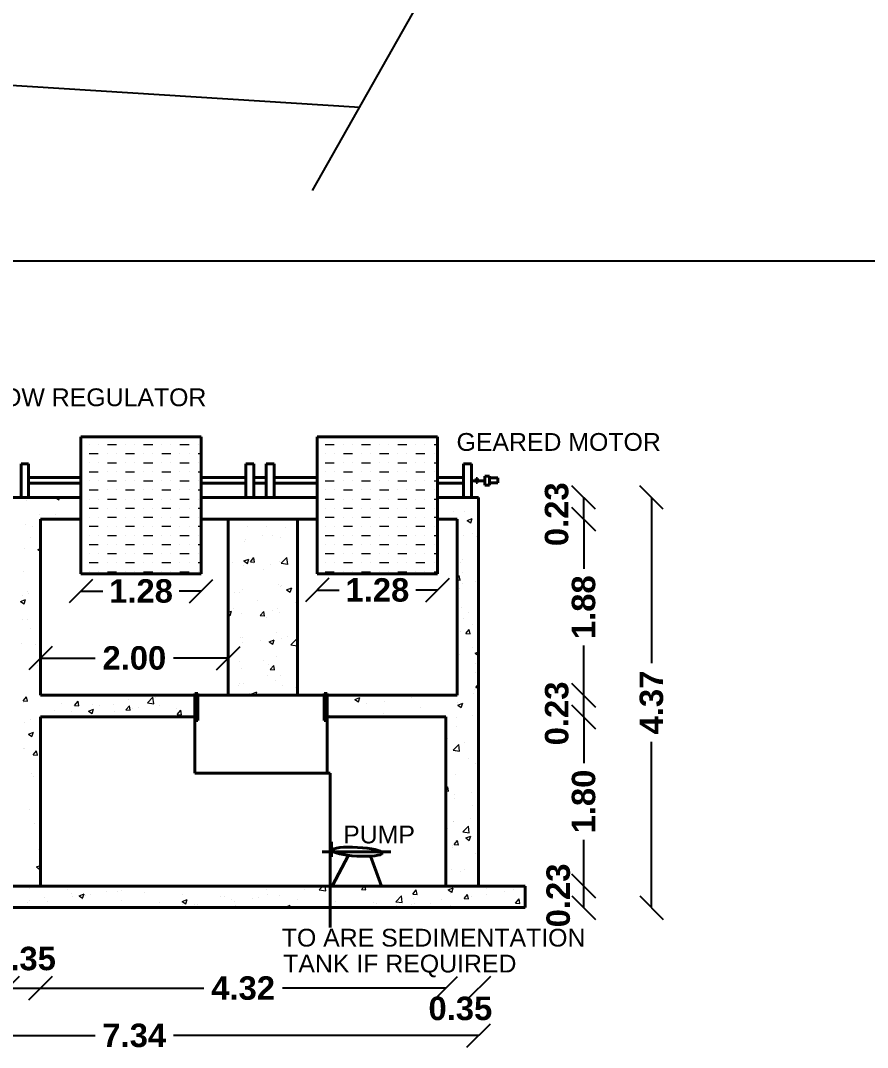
# Model space of a CAD drawing. Header units: metres. Extents: x -7227 to 737, y -45 to 4679.
# Drawn here: x 364.26 to 394.34, y 20.01 to 56.49 of the extents above; entities that cross this region are included whole.
import ezdxf

# ---------------------------------------------------------------- set-up
doc = ezdxf.new("R2010")
doc.units = ezdxf.units.M
doc.header["$LTSCALE"] = 0.2
doc.header["$MEASUREMENT"] = 0
for name, color, linetype, lineweight in [('dim', 253, 'Continuous', 25), ('HAT', 252, 'Continuous', 15), ('line', 7, 'Continuous', 25), ('TEXTT', 211, 'Continuous', 9), ('wall', 2, 'Continuous', 40)]:
    doc.layers.add(name, color=color, linetype=linetype, lineweight=lineweight)
doc.styles.add('ld', font='arial.ttf', dxfattribs={"height": 0.3})
doc.styles.add('style 1', font='arialbd.ttf', dxfattribs={"height": 0.25})
doc.dimstyles.new('11', dxfattribs={"dimtxt": 0.25, "dimasz": 0.25, "dimexe": 0.18, "dimexo": 0.0625, "dimgap": 0.09, "dimtad": 0, "dimzin": 0, "dimdsep": 46, "dimtxsty": 'style 1', "dimblk": 'OBLIQUE', "dimcen": 0, "dimse1": 1, "dimse2": 1, "dimadec": 0, "dimazin": 0, "dimtfac": 1, "dimtdec": 4, "dimtofl": 0, "dimtmove": 0, "dimatfit": 3, "dimfxl": 0, "dimtolj": 1, "dimtzin": 0, "dimarcsym": 0})

# ---------------------------------------------------------------- blocks, each defined once
blk = doc.blocks.new('_OBLIQUE')
at = {"layer": 'line', "color": 0, "linetype": 'ByBlock', "lineweight": -2}
blk.add_line((-0.5, -0.5), (0.5, 0.5), dxfattribs=at)
blk = doc.blocks.new('*D43')
at = {"layer": 'Defpoints', "color": 0}
for p in [(2.879, 8.248), (7.199, 8.248), (7.199, 6.939)]:
    blk.add_point(p, dxfattribs=at)
at = {"layer": 'dim', "color": 0, "lineweight": -2}
for p, q in [((2.879, 6.939), (4.621, 6.939)), ((7.199, 6.939), (5.457, 6.939))]:
    blk.add_line(p, q, dxfattribs=at)
at = {"layer": 'dim', "color": 0, "linetype": 'ByBlock', "lineweight": -2, "xscale": 0.25, "yscale": 0.25, "zscale": 0.25, "rotation": 180}
blk.add_blockref('_OBLIQUE', (2.879, 6.939), dxfattribs=at)
at = {"layer": 'dim', "color": 0, "linetype": 'ByBlock', "lineweight": -2, "xscale": 0.25, "yscale": 0.25, "zscale": 0.25}
blk.add_blockref('_OBLIQUE', (7.199, 6.939), dxfattribs=at)
at = {"layer": 'dim', "color": 0, "insert": (5.039, 6.939), "char_height": 0.25, "attachment_point": 5, "style": 'style 1'}
blk.add_mtext('\\A1;4.32', dxfattribs=at)
blk = doc.blocks.new('*D44')
at = {"layer": 'Defpoints', "color": 0}
for p in [(7.199, 8.681), (7.549, 8.681), (7.549, 6.939)]:
    blk.add_point(p, dxfattribs=at)
at = {"layer": 'dim', "color": 0, "linetype": 'ByBlock', "lineweight": -2, "xscale": 0.25, "yscale": 0.25, "zscale": 0.25}
blk.add_blockref('_OBLIQUE', (7.199, 6.939), dxfattribs=at)
at = {"layer": 'dim', "color": 0, "linetype": 'ByBlock', "lineweight": -2, "xscale": 0.25, "yscale": 0.25, "zscale": 0.25, "rotation": 180}
blk.add_blockref('_OBLIQUE', (7.549, 6.939), dxfattribs=at)
at = {"layer": 'dim', "color": 0, "insert": (7.354, 6.722), "char_height": 0.25, "attachment_point": 5, "style": 'style 1'}
blk.add_mtext('\\A1;0.35', dxfattribs=at)
blk = doc.blocks.new('*D45')
at = {"layer": 'Defpoints', "color": 0}
for p in [(0.209, 8.317), (7.549, 8.317), (0.209, 6.435)]:
    blk.add_point(p, dxfattribs=at)
at = {"layer": 'dim', "color": 0, "lineweight": -2}
for p, q in [((0.209, 6.435), (3.461, 6.435)), ((7.549, 6.435), (4.298, 6.435))]:
    blk.add_line(p, q, dxfattribs=at)
at = {"layer": 'dim', "color": 0, "linetype": 'ByBlock', "lineweight": -2, "xscale": 0.25, "yscale": 0.25, "zscale": 0.25, "rotation": 180}
blk.add_blockref('_OBLIQUE', (0.209, 6.435), dxfattribs=at)
at = {"layer": 'dim', "color": 0, "linetype": 'ByBlock', "lineweight": -2, "xscale": 0.25, "yscale": 0.25, "zscale": 0.25}
blk.add_blockref('_OBLIQUE', (7.549, 6.435), dxfattribs=at)
at = {"layer": 'dim', "color": 0, "insert": (3.879, 6.435), "char_height": 0.25, "attachment_point": 5, "style": 'style 1'}
blk.add_mtext('\\A1;7.34', dxfattribs=at)
blk = doc.blocks.new('*D46')
at = {"layer": 'Defpoints', "color": 0}
for p in [(8.044, 8.028), (8.668, 8.028), (8.044, 7.798)]:
    blk.add_point(p, dxfattribs=at)
at = {"layer": 'dim', "color": 0, "lineweight": -2}
blk.add_line((8.668, 7.798), (8.668, 8.028), dxfattribs=at)
at = {"layer": 'dim', "color": 0, "linetype": 'ByBlock', "lineweight": -2, "xscale": 0.25, "yscale": 0.25, "zscale": 0.25}
for p, rotation in [((8.668, 8.028), 90), ((8.668, 7.798), 270)]:
    blk.add_blockref('_OBLIQUE', p, dxfattribs=dict(at, rotation=rotation))
at = {"layer": 'dim', "color": 0, "insert": (8.398, 7.928), "char_height": 0.25, "attachment_point": 5, "rotation": 90, "style": 'style 1'}
blk.add_mtext('\\A1;0.23', dxfattribs=at)
blk = doc.blocks.new('*D47')
at = {"layer": 'Defpoints', "color": 0}
for p in [(7.199, 9.83), (8.668, 9.83), (7.199, 8.028)]:
    blk.add_point(p, dxfattribs=at)
at = {"layer": 'dim', "color": 0, "lineweight": -2}
for p, q in [((8.668, 9.83), (8.668, 9.337)), ((8.668, 8.028), (8.668, 8.522))]:
    blk.add_line(p, q, dxfattribs=at)
at = {"layer": 'dim', "color": 0, "linetype": 'ByBlock', "lineweight": -2, "xscale": 0.25, "yscale": 0.25, "zscale": 0.25}
for p, rotation in [((8.668, 9.83), 90), ((8.668, 8.028), 270)]:
    blk.add_blockref('_OBLIQUE', p, dxfattribs=dict(at, rotation=rotation))
at = {"layer": 'dim', "color": 0, "insert": (8.668, 8.929), "char_height": 0.25, "attachment_point": 5, "rotation": 90, "style": 'style 1'}
blk.add_mtext('\\A1;1.80', dxfattribs=at)
blk = doc.blocks.new('*D48')
at = {"layer": 'Defpoints', "color": 0}
for p in [(7.215, 12.169), (8.668, 12.169), (7.215, 11.939)]:
    blk.add_point(p, dxfattribs=at)
at = {"layer": 'dim', "color": 0, "lineweight": -2}
blk.add_line((8.668, 11.939), (8.668, 12.169), dxfattribs=at)
at = {"layer": 'dim', "color": 0, "linetype": 'ByBlock', "lineweight": -2, "xscale": 0.25, "yscale": 0.25, "zscale": 0.25}
for p, rotation in [((8.668, 12.169), 90), ((8.668, 11.939), 270)]:
    blk.add_blockref('_OBLIQUE', p, dxfattribs=dict(at, rotation=rotation))
at = {"layer": 'dim', "color": 0, "insert": (8.381, 11.991), "char_height": 0.25, "attachment_point": 5, "rotation": 90, "style": 'style 1'}
blk.add_mtext('\\A1;0.23', dxfattribs=at)
blk = doc.blocks.new('*D49')
at = {"layer": 'Defpoints', "color": 0}
for p in [(1.925, 12.169), (9.391, 12.169), (1.925, 7.798)]:
    blk.add_point(p, dxfattribs=at)
at = {"layer": 'dim', "color": 0, "lineweight": -2}
for p, q in [((9.391, 12.169), (9.391, 10.402)), ((9.391, 7.798), (9.391, 9.565))]:
    blk.add_line(p, q, dxfattribs=at)
at = {"layer": 'dim', "color": 0, "linetype": 'ByBlock', "lineweight": -2, "xscale": 0.25, "yscale": 0.25, "zscale": 0.25}
for p, rotation in [((9.391, 12.169), 90), ((9.391, 7.798), 270)]:
    blk.add_blockref('_OBLIQUE', p, dxfattribs=dict(at, rotation=rotation))
at = {"layer": 'dim', "color": 0, "insert": (9.391, 9.984), "char_height": 0.25, "attachment_point": 5, "rotation": 90, "style": 'style 1'}
blk.add_mtext('\\A1;4.37', dxfattribs=at)
blk = doc.blocks.new('*D51')
at = {"layer": 'Defpoints', "color": 0}
for p in [(2.879, 10.679), (4.881, 10.679), (4.881, 10.458)]:
    blk.add_point(p, dxfattribs=at)
at = {"layer": 'dim', "color": 0, "lineweight": -2}
for p, q in [((2.879, 10.458), (3.463, 10.458)), ((4.881, 10.458), (4.297, 10.458))]:
    blk.add_line(p, q, dxfattribs=at)
at = {"layer": 'dim', "color": 0, "linetype": 'ByBlock', "lineweight": -2, "xscale": 0.25, "yscale": 0.25, "zscale": 0.25, "rotation": 180}
blk.add_blockref('_OBLIQUE', (2.879, 10.458), dxfattribs=at)
at = {"layer": 'dim', "color": 0, "linetype": 'ByBlock', "lineweight": -2, "xscale": 0.25, "yscale": 0.25, "zscale": 0.25}
blk.add_blockref('_OBLIQUE', (4.881, 10.458), dxfattribs=at)
at = {"layer": 'dim', "color": 0, "insert": (3.88, 10.458), "char_height": 0.25, "attachment_point": 5, "style": 'style 1'}
blk.add_mtext('\\A1;2.00', dxfattribs=at)
blk = doc.blocks.new('*D52')
at = {"layer": 'Defpoints', "color": 0}
for p in [(3.309, 11.356), (4.592, 11.356), (4.592, 11.172)]:
    blk.add_point(p, dxfattribs=at)
at = {"layer": 'dim', "color": 0, "lineweight": -2}
for p, q in [((3.309, 11.172), (3.543, 11.172)), ((4.592, 11.172), (4.359, 11.172))]:
    blk.add_line(p, q, dxfattribs=at)
at = {"layer": 'dim', "color": 0, "linetype": 'ByBlock', "lineweight": -2, "xscale": 0.25, "yscale": 0.25, "zscale": 0.25, "rotation": 180}
blk.add_blockref('_OBLIQUE', (3.309, 11.172), dxfattribs=at)
at = {"layer": 'dim', "color": 0, "linetype": 'ByBlock', "lineweight": -2, "xscale": 0.25, "yscale": 0.25, "zscale": 0.25}
blk.add_blockref('_OBLIQUE', (4.592, 11.172), dxfattribs=at)
at = {"layer": 'dim', "color": 0, "insert": (3.951, 11.172), "char_height": 0.25, "attachment_point": 5, "style": 'style 1'}
blk.add_mtext('\\A1;1.28', dxfattribs=at)
blk = doc.blocks.new('*D53')
at = {"layer": 'Defpoints', "color": 0}
for p in [(5.829, 11.356), (7.112, 11.356), (5.829, 11.183)]:
    blk.add_point(p, dxfattribs=at)
at = {"layer": 'dim', "color": 0, "lineweight": -2}
for p, q in [((5.829, 11.183), (6.062, 11.183)), ((7.112, 11.183), (6.879, 11.183))]:
    blk.add_line(p, q, dxfattribs=at)
at = {"layer": 'dim', "color": 0, "linetype": 'ByBlock', "lineweight": -2, "xscale": 0.25, "yscale": 0.25, "zscale": 0.25, "rotation": 180}
blk.add_blockref('_OBLIQUE', (5.829, 11.183), dxfattribs=at)
at = {"layer": 'dim', "color": 0, "linetype": 'ByBlock', "lineweight": -2, "xscale": 0.25, "yscale": 0.25, "zscale": 0.25}
blk.add_blockref('_OBLIQUE', (7.112, 11.183), dxfattribs=at)
at = {"layer": 'dim', "color": 0, "insert": (6.47, 11.183), "char_height": 0.25, "attachment_point": 5, "style": 'style 1'}
blk.add_mtext('\\A1;1.28', dxfattribs=at)
blk = doc.blocks.new('*D54')
at = {"layer": 'Defpoints', "color": 0}
for p in [(2.529, 8.028), (2.879, 8.028), (2.879, 6.939)]:
    blk.add_point(p, dxfattribs=at)
at = {"layer": 'dim', "color": 0, "lineweight": -2}
blk.add_line((2.529, 6.939), (2.879, 6.939), dxfattribs=at)
at = {"layer": 'dim', "color": 0, "linetype": 'ByBlock', "lineweight": -2, "xscale": 0.25, "yscale": 0.25, "zscale": 0.25, "rotation": 180}
blk.add_blockref('_OBLIQUE', (2.529, 6.939), dxfattribs=at)
at = {"layer": 'dim', "color": 0, "linetype": 'ByBlock', "lineweight": -2, "xscale": 0.25, "yscale": 0.25, "zscale": 0.25}
blk.add_blockref('_OBLIQUE', (2.879, 6.939), dxfattribs=at)
at = {"layer": 'dim', "color": 0, "insert": (2.704, 7.254), "char_height": 0.25, "attachment_point": 5, "style": 'style 1'}
blk.add_mtext('\\A1;0.35', dxfattribs=at)
blk = doc.blocks.new('*D55')
at = {"layer": 'Defpoints', "color": 0}
for p in [(7.319, 10.061), (8.668, 10.061), (7.199, 9.83)]:
    blk.add_point(p, dxfattribs=at)
at = {"layer": 'dim', "color": 0, "lineweight": -2}
blk.add_line((8.668, 9.83), (8.668, 10.061), dxfattribs=at)
at = {"layer": 'dim', "color": 0, "linetype": 'ByBlock', "lineweight": -2, "xscale": 0.25, "yscale": 0.25, "zscale": 0.25}
for p, rotation in [((8.668, 10.061), 90), ((8.668, 9.83), 270)]:
    blk.add_blockref('_OBLIQUE', p, dxfattribs=dict(at, rotation=rotation))
at = {"layer": 'dim', "color": 0, "insert": (8.382, 9.868), "char_height": 0.25, "attachment_point": 5, "rotation": 90, "style": 'style 1'}
blk.add_mtext('\\A1;0.23', dxfattribs=at)
blk = doc.blocks.new('*D56')
at = {"layer": 'Defpoints', "color": 0}
for p in [(7.319, 11.939), (8.668, 11.939), (7.319, 10.061)]:
    blk.add_point(p, dxfattribs=at)
at = {"layer": 'dim', "color": 0, "lineweight": -2}
for p, q in [((8.668, 11.939), (8.668, 11.408)), ((8.668, 10.061), (8.668, 10.592))]:
    blk.add_line(p, q, dxfattribs=at)
at = {"layer": 'dim', "color": 0, "linetype": 'ByBlock', "lineweight": -2, "xscale": 0.25, "yscale": 0.25, "zscale": 0.25}
for p, rotation in [((8.668, 11.939), 90), ((8.668, 10.061), 270)]:
    blk.add_blockref('_OBLIQUE', p, dxfattribs=dict(at, rotation=rotation))
at = {"layer": 'dim', "color": 0, "insert": (8.668, 11), "char_height": 0.25, "attachment_point": 5, "rotation": 90, "style": 'style 1'}
blk.add_mtext('\\A1;1.88', dxfattribs=at)
blk = doc.blocks.new('SE')
at = {"layer": 'HAT'}
for p, q in [((3.399, 12.733), (3.399, 12.733)), ((3.496, 12.733), (3.496, 12.733)), ((3.593, 12.733), (3.689, 12.733)), ((3.786, 12.733), (3.786, 12.733)), ((3.883, 12.733), (3.883, 12.733)), ((3.979, 12.733), (4.076, 12.733)), ((4.173, 12.733), (4.173, 12.733)), ((4.27, 12.733), (4.27, 12.733)), ((4.366, 12.733), (4.463, 12.733)), ((4.56, 12.733), (4.56, 12.733)), ((5.914, 12.733), (6.01, 12.733)), ((6.107, 12.733), (6.107, 12.733)), ((6.204, 12.733), (6.204, 12.733)), ((6.3, 12.733), (6.397, 12.733)), ((6.494, 12.733), (6.494, 12.733)), ((6.591, 12.733), (6.591, 12.733)), ((6.687, 12.733), (6.784, 12.733)), ((6.881, 12.733), (6.881, 12.733)), ((6.977, 12.733), (6.977, 12.733)), ((7.074, 12.733), (7.112, 12.733)), ((3.399, 12.637), (3.496, 12.637)), ((3.593, 12.637), (3.593, 12.637)), ((3.689, 12.637), (3.689, 12.637)), ((3.786, 12.637), (3.883, 12.637)), ((3.979, 12.637), (3.979, 12.637)), ((4.076, 12.637), (4.076, 12.637)), ((4.173, 12.637), (4.27, 12.637)), ((4.366, 12.637), (4.366, 12.637)), ((4.463, 12.637), (4.463, 12.637)), ((4.56, 12.637), (4.592, 12.637)), ((5.914, 12.637), (5.914, 12.637)), ((6.01, 12.637), (6.01, 12.637)), ((6.107, 12.637), (6.204, 12.637)), ((6.3, 12.637), (6.3, 12.637)), ((6.397, 12.637), (6.397, 12.637)), ((6.494, 12.637), (6.591, 12.637)), ((6.687, 12.637), (6.687, 12.637)), ((6.784, 12.637), (6.784, 12.637)), ((6.881, 12.637), (6.977, 12.637)), ((7.074, 12.637), (7.074, 12.637)), ((3.399, 12.54), (3.399, 12.54)), ((3.496, 12.54), (3.496, 12.54)), ((3.593, 12.54), (3.689, 12.54)), ((3.786, 12.54), (3.786, 12.54)), ((3.883, 12.54), (3.883, 12.54)), ((3.979, 12.54), (4.076, 12.54)), ((4.173, 12.54), (4.173, 12.54)), ((4.27, 12.54), (4.27, 12.54)), ((4.366, 12.54), (4.463, 12.54)), ((4.56, 12.54), (4.56, 12.54)), ((5.914, 12.54), (6.01, 12.54)), ((6.107, 12.54), (6.107, 12.54)), ((6.204, 12.54), (6.204, 12.54)), ((6.3, 12.54), (6.397, 12.54)), ((6.494, 12.54), (6.494, 12.54)), ((6.591, 12.54), (6.591, 12.54)), ((6.687, 12.54), (6.784, 12.54)), ((6.881, 12.54), (6.881, 12.54)), ((6.977, 12.54), (6.977, 12.54)), ((7.074, 12.54), (7.112, 12.54)), ((3.399, 12.443), (3.496, 12.443)), ((3.593, 12.443), (3.593, 12.443)), ((3.689, 12.443), (3.689, 12.443)), ((3.786, 12.443), (3.883, 12.443)), ((3.979, 12.443), (3.979, 12.443)), ((4.076, 12.443), (4.076, 12.443)), ((4.173, 12.443), (4.27, 12.443)), ((4.366, 12.443), (4.366, 12.443)), ((4.463, 12.443), (4.463, 12.443)), ((4.56, 12.443), (4.592, 12.443)), ((5.914, 12.443), (5.914, 12.443)), ((6.01, 12.443), (6.01, 12.443)), ((6.107, 12.443), (6.204, 12.443)), ((6.3, 12.443), (6.3, 12.443)), ((6.397, 12.443), (6.397, 12.443)), ((6.494, 12.443), (6.591, 12.443)), ((6.687, 12.443), (6.687, 12.443)), ((6.784, 12.443), (6.784, 12.443)), ((6.881, 12.443), (6.977, 12.443)), ((7.074, 12.443), (7.074, 12.443)), ((3.399, 12.347), (3.399, 12.347)), ((3.496, 12.347), (3.496, 12.347)), ((3.593, 12.347), (3.689, 12.347)), ((3.786, 12.347), (3.786, 12.347)), ((3.883, 12.347), (3.883, 12.347)), ((3.979, 12.347), (4.076, 12.347)), ((4.173, 12.347), (4.173, 12.347)), ((4.27, 12.347), (4.27, 12.347)), ((4.366, 12.347), (4.463, 12.347)), ((4.56, 12.347), (4.56, 12.347)), ((5.914, 12.347), (6.01, 12.347)), ((6.107, 12.347), (6.107, 12.347)), ((6.204, 12.347), (6.204, 12.347)), ((6.3, 12.347), (6.397, 12.347)), ((6.494, 12.347), (6.494, 12.347)), ((6.591, 12.347), (6.591, 12.347)), ((6.687, 12.347), (6.784, 12.347)), ((6.881, 12.347), (6.881, 12.347)), ((6.977, 12.347), (6.977, 12.347)), ((7.074, 12.347), (7.112, 12.347)), ((3.039, 12.169), (3.039, 12.169)), ((3.039, 12.169), (3.077, 12.143)), ((3.077, 12.143), (3.086, 12.169)), ((3.399, 12.25), (3.496, 12.25)), ((3.399, 12.153), (3.399, 12.153)), ((3.496, 12.153), (3.496, 12.153)), ((3.593, 12.25), (3.593, 12.25)), ((3.593, 12.153), (3.689, 12.153)), ((3.689, 12.25), (3.689, 12.25)), ((3.786, 12.25), (3.883, 12.25)), ((3.786, 12.153), (3.786, 12.153)), ((3.883, 12.153), (3.883, 12.153)), ((3.979, 12.25), (3.979, 12.25)), ((3.979, 12.153), (4.076, 12.153)), ((4.076, 12.25), (4.076, 12.25)), ((4.173, 12.25), (4.27, 12.25)), ((4.173, 12.153), (4.173, 12.153)), ((4.27, 12.153), (4.27, 12.153)), ((4.366, 12.25), (4.366, 12.25)), ((4.366, 12.153), (4.463, 12.153)), ((4.463, 12.25), (4.463, 12.25)), ((4.56, 12.25), (4.592, 12.25)), ((4.56, 12.153), (4.56, 12.153)), ((5.914, 12.25), (5.914, 12.25)), ((5.914, 12.153), (6.01, 12.153)), ((6.01, 12.25), (6.01, 12.25)), ((6.107, 12.25), (6.204, 12.25)), ((6.107, 12.153), (6.107, 12.153)), ((6.204, 12.153), (6.204, 12.153)), ((6.3, 12.25), (6.3, 12.25)), ((6.3, 12.153), (6.397, 12.153)), ((6.397, 12.25), (6.397, 12.25)), ((6.494, 12.25), (6.591, 12.25)), ((6.494, 12.153), (6.494, 12.153)), ((6.591, 12.153), (6.591, 12.153)), ((6.687, 12.25), (6.687, 12.25)), ((6.687, 12.153), (6.784, 12.153)), ((6.784, 12.25), (6.784, 12.25)), ((6.881, 12.25), (6.977, 12.25)), ((6.881, 12.153), (6.881, 12.153)), ((6.977, 12.153), (6.977, 12.153)), ((7.074, 12.25), (7.074, 12.25)), ((7.074, 12.153), (7.112, 12.153)), ((7.267, 12.167), (7.267, 12.167)), ((2.73, 12.139), (2.73, 12.139)), ((3.399, 12.056), (3.496, 12.056)), ((3.593, 12.056), (3.593, 12.056)), ((3.689, 12.056), (3.689, 12.056)), ((3.786, 12.056), (3.883, 12.056)), ((3.979, 12.056), (3.979, 12.056)), ((4.076, 12.056), (4.076, 12.056)), ((4.173, 12.056), (4.27, 12.056)), ((4.366, 12.056), (4.366, 12.056)), ((4.463, 12.056), (4.463, 12.056)), ((4.56, 12.056), (4.592, 12.056)), ((5.914, 12.056), (5.914, 12.056)), ((6.01, 12.056), (6.01, 12.056)), ((6.107, 12.056), (6.204, 12.056)), ((6.3, 12.056), (6.3, 12.056)), ((6.397, 12.056), (6.397, 12.056)), ((6.494, 12.056), (6.591, 12.056)), ((6.687, 12.056), (6.687, 12.056)), ((6.784, 12.056), (6.784, 12.056)), ((6.881, 12.056), (6.977, 12.056)), ((7.074, 12.056), (7.074, 12.056)), ((2.868, 11.986), (2.868, 11.986)), ((3.037, 11.986), (3.037, 11.986)), ((3.043, 11.949), (3.043, 11.949)), ((3.399, 11.96), (3.399, 11.96)), ((3.496, 11.96), (3.496, 11.96)), ((3.593, 11.96), (3.689, 11.96)), ((3.786, 11.96), (3.786, 11.96)), ((3.883, 11.96), (3.883, 11.96)), ((3.979, 11.96), (4.076, 11.96)), ((4.173, 11.96), (4.173, 11.96)), ((4.27, 11.96), (4.27, 11.96)), ((4.366, 11.96), (4.463, 11.96)), ((4.56, 11.96), (4.56, 11.96)), ((5.914, 11.96), (6.01, 11.96)), ((6.107, 11.96), (6.107, 11.96)), ((6.204, 11.96), (6.204, 11.96)), ((6.3, 11.96), (6.397, 11.96)), ((6.494, 11.96), (6.494, 11.96)), ((6.591, 11.96), (6.591, 11.96)), ((6.687, 11.96), (6.784, 11.96)), ((6.881, 11.96), (6.881, 11.96)), ((6.977, 11.96), (6.977, 11.96)), ((7.074, 11.96), (7.112, 11.96)), ((7.279, 12.017), (7.279, 12.017)), ((7.399, 12.016), (7.399, 12.016)), ((7.428, 11.924), (7.481, 11.945)), ((7.466, 11.898), (7.481, 11.944)), ((2.721, 11.885), (2.721, 11.885)), ((2.796, 11.863), (2.796, 11.863)), ((3.399, 11.863), (3.496, 11.863)), ((3.593, 11.863), (3.593, 11.863)), ((3.689, 11.863), (3.689, 11.863)), ((3.786, 11.863), (3.883, 11.863)), ((3.979, 11.863), (3.979, 11.863)), ((4.076, 11.863), (4.076, 11.863)), ((4.173, 11.863), (4.27, 11.863)), ((4.366, 11.863), (4.366, 11.863)), ((4.463, 11.863), (4.463, 11.863)), ((4.56, 11.863), (4.592, 11.863)), ((5.081, 11.863), (5.081, 11.863)), ((5.293, 11.857), (5.293, 11.857)), ((5.488, 11.845), (5.488, 11.845)), ((5.914, 11.863), (5.914, 11.863)), ((6.01, 11.863), (6.01, 11.863)), ((6.107, 11.863), (6.204, 11.863)), ((6.3, 11.863), (6.3, 11.863)), ((6.397, 11.863), (6.397, 11.863)), ((6.494, 11.863), (6.591, 11.863)), ((6.687, 11.863), (6.687, 11.863)), ((6.784, 11.863), (6.784, 11.863)), ((6.881, 11.863), (6.977, 11.863)), ((7.074, 11.863), (7.074, 11.863)), ((7.428, 11.924), (7.466, 11.898)), ((2.775, 11.742), (2.775, 11.742)), ((3.399, 11.766), (3.399, 11.766)), ((3.496, 11.766), (3.496, 11.766)), ((3.593, 11.766), (3.689, 11.766)), ((3.786, 11.766), (3.786, 11.766)), ((3.883, 11.766), (3.883, 11.766)), ((3.979, 11.766), (4.076, 11.766)), ((4.173, 11.766), (4.173, 11.766)), ((4.27, 11.766), (4.27, 11.766)), ((4.366, 11.766), (4.463, 11.766)), ((4.56, 11.766), (4.56, 11.766)), ((5.064, 11.725), (5.064, 11.725)), ((5.242, 11.76), (5.242, 11.76)), ((5.354, 11.764), (5.354, 11.764)), ((5.437, 11.745), (5.437, 11.745)), ((5.914, 11.766), (6.01, 11.766)), ((6.107, 11.766), (6.107, 11.766)), ((6.204, 11.766), (6.204, 11.766)), ((6.3, 11.766), (6.397, 11.766)), ((6.494, 11.766), (6.494, 11.766)), ((6.591, 11.766), (6.591, 11.766)), ((6.687, 11.766), (6.784, 11.766)), ((6.881, 11.766), (6.881, 11.766)), ((6.977, 11.766), (6.977, 11.766)), ((7.074, 11.766), (7.112, 11.766)), ((7.39, 11.762), (7.39, 11.762)), ((7.487, 11.783), (7.487, 11.783)), ((7.526, 11.759), (7.526, 11.759)), ((2.712, 11.631), (2.712, 11.631)), ((2.853, 11.615), (2.879, 11.625)), ((2.853, 11.615), (2.879, 11.598)), ((3.399, 11.67), (3.496, 11.67)), ((3.593, 11.67), (3.593, 11.67)), ((3.689, 11.67), (3.689, 11.67)), ((3.786, 11.67), (3.883, 11.67)), ((3.979, 11.67), (3.979, 11.67)), ((4.076, 11.67), (4.076, 11.67)), ((4.173, 11.67), (4.27, 11.67)), ((4.366, 11.67), (4.366, 11.67)), ((4.463, 11.67), (4.463, 11.67)), ((4.56, 11.67), (4.592, 11.67)), ((5.051, 11.696), (5.051, 11.696)), ((5.914, 11.67), (5.914, 11.67)), ((6.01, 11.67), (6.01, 11.67)), ((6.107, 11.67), (6.204, 11.67)), ((6.3, 11.67), (6.3, 11.67)), ((6.397, 11.67), (6.397, 11.67)), ((6.494, 11.67), (6.591, 11.67)), ((6.687, 11.67), (6.687, 11.67)), ((6.784, 11.67), (6.784, 11.67)), ((6.881, 11.67), (6.977, 11.67)), ((7.074, 11.67), (7.074, 11.67)), ((3.399, 11.573), (3.399, 11.573)), ((3.496, 11.573), (3.496, 11.573)), ((3.593, 11.573), (3.689, 11.573)), ((3.786, 11.573), (3.786, 11.573)), ((3.883, 11.573), (3.883, 11.573)), ((3.979, 11.573), (4.076, 11.573)), ((4.173, 11.573), (4.173, 11.573)), ((4.27, 11.573), (4.27, 11.573)), ((4.366, 11.573), (4.463, 11.573)), ((4.56, 11.573), (4.56, 11.573)), ((5.048, 11.493), (5.101, 11.513)), ((5.086, 11.467), (5.101, 11.513)), ((5.116, 11.485), (5.153, 11.529)), ((5.161, 11.481), (5.153, 11.528)), ((5.446, 11.468), (5.505, 11.53)), ((5.514, 11.457), (5.505, 11.53)), ((5.914, 11.573), (6.01, 11.573)), ((6.107, 11.573), (6.107, 11.573)), ((6.204, 11.573), (6.204, 11.573)), ((6.3, 11.573), (6.397, 11.573)), ((6.494, 11.573), (6.494, 11.573)), ((6.591, 11.573), (6.591, 11.573)), ((6.687, 11.573), (6.784, 11.573)), ((6.881, 11.573), (6.881, 11.573)), ((6.977, 11.573), (6.977, 11.573)), ((7.074, 11.573), (7.112, 11.573)), ((7.381, 11.508), (7.381, 11.508)), ((3.399, 11.476), (3.496, 11.476)), ((3.593, 11.476), (3.593, 11.476)), ((3.689, 11.476), (3.689, 11.476)), ((3.786, 11.476), (3.883, 11.476)), ((3.979, 11.476), (3.979, 11.476)), ((4.076, 11.476), (4.076, 11.476)), ((4.173, 11.476), (4.27, 11.476)), ((4.366, 11.476), (4.366, 11.476)), ((4.463, 11.476), (4.463, 11.476)), ((4.56, 11.476), (4.592, 11.476)), ((4.929, 11.475), (4.929, 11.475)), ((5.042, 11.442), (5.042, 11.442)), ((5.048, 11.493), (5.086, 11.467)), ((5.116, 11.485), (5.161, 11.481)), ((5.153, 11.462), (5.153, 11.462)), ((5.261, 11.401), (5.261, 11.401)), ((5.336, 11.457), (5.336, 11.457)), ((5.427, 11.491), (5.427, 11.491)), ((5.446, 11.468), (5.514, 11.458)), ((5.914, 11.476), (5.914, 11.476)), ((6.01, 11.476), (6.01, 11.476)), ((6.107, 11.476), (6.204, 11.476)), ((6.3, 11.476), (6.3, 11.476)), ((6.397, 11.476), (6.397, 11.476)), ((6.494, 11.476), (6.591, 11.476)), ((6.687, 11.476), (6.687, 11.476)), ((6.784, 11.476), (6.784, 11.476)), ((6.881, 11.476), (6.977, 11.476)), ((7.074, 11.476), (7.074, 11.476)), ((7.359, 11.478), (7.359, 11.478)), ((2.703, 11.377), (2.703, 11.377)), ((3.399, 11.379), (3.399, 11.379)), ((3.496, 11.379), (3.496, 11.379)), ((3.593, 11.379), (3.689, 11.379)), ((3.786, 11.379), (3.786, 11.379)), ((3.883, 11.379), (3.883, 11.379)), ((3.979, 11.379), (4.076, 11.379)), ((4.173, 11.379), (4.173, 11.379)), ((4.27, 11.379), (4.27, 11.379)), ((4.366, 11.379), (4.463, 11.379)), ((4.56, 11.379), (4.56, 11.379)), ((5.914, 11.379), (6.01, 11.379)), ((6.107, 11.379), (6.107, 11.379)), ((6.204, 11.379), (6.204, 11.379)), ((6.3, 11.379), (6.397, 11.379)), ((6.494, 11.379), (6.494, 11.379)), ((6.591, 11.379), (6.591, 11.379)), ((6.687, 11.379), (6.784, 11.379)), ((6.881, 11.379), (6.881, 11.379)), ((6.977, 11.379), (6.977, 11.379)), ((7.074, 11.379), (7.112, 11.379)), ((7.319, 11.308), (7.343, 11.337)), ((7.319, 11.292), (7.352, 11.289)), ((7.352, 11.289), (7.343, 11.337)), ((7.374, 11.371), (7.374, 11.371)), ((2.742, 11.171), (2.742, 11.171)), ((5.032, 11.188), (5.032, 11.188)), ((5.418, 11.237), (5.418, 11.237)), ((5.434, 11.225), (5.434, 11.225)), ((5.444, 11.233), (5.444, 11.233)), ((5.503, 11.185), (5.557, 11.206)), ((5.503, 11.185), (5.541, 11.16)), ((5.541, 11.159), (5.557, 11.205)), ((7.349, 11.202), (7.349, 11.202)), ((7.372, 11.254), (7.372, 11.254)), ((7.517, 11.272), (7.517, 11.272)), ((2.667, 11.061), (2.721, 11.082)), ((2.667, 11.061), (2.705, 11.036)), ((2.693, 11.123), (2.693, 11.123)), ((2.705, 11.035), (2.721, 11.082)), ((2.747, 11.146), (2.747, 11.146)), ((4.952, 11.161), (4.952, 11.161)), ((4.999, 11.157), (4.999, 11.157)), ((5.188, 11.067), (5.188, 11.067)), ((4.881, 10.946), (4.915, 10.959)), ((4.9, 10.913), (4.915, 10.959)), ((4.941, 10.982), (4.941, 10.982)), ((5.222, 10.911), (5.259, 10.954)), ((5.267, 10.906), (5.259, 10.954)), ((5.349, 10.965), (5.349, 10.965)), ((5.409, 10.983), (5.409, 10.983)), ((5.424, 10.949), (5.424, 10.949)), ((5.595, 11.05), (5.595, 11.05)), ((7.362, 11), (7.362, 11)), ((2.684, 10.868), (2.684, 10.868)), ((2.738, 10.87), (2.738, 10.87)), ((4.881, 10.926), (4.9, 10.913)), ((5.023, 10.934), (5.023, 10.934)), ((5.222, 10.911), (5.267, 10.907)), ((5.233, 10.924), (5.233, 10.924)), ((5.29, 10.89), (5.29, 10.89)), ((7.386, 10.879), (7.386, 10.879)), ((7.438, 10.939), (7.438, 10.939)), ((2.772, 10.775), (2.772, 10.775)), ((5.4, 10.729), (5.4, 10.729)), ((7.353, 10.745), (7.353, 10.745)), ((7.412, 10.719), (7.449, 10.763)), ((7.458, 10.715), (7.449, 10.763)), ((7.485, 10.816), (7.485, 10.816)), ((5.014, 10.68), (5.014, 10.68)), ((5.032, 10.622), (5.032, 10.622)), ((5.036, 10.679), (5.036, 10.679)), ((5.224, 10.648), (5.224, 10.648)), ((5.318, 10.632), (5.371, 10.652)), ((5.318, 10.632), (5.356, 10.606)), ((5.356, 10.606), (5.371, 10.652)), ((5.443, 10.662), (5.443, 10.662)), ((5.513, 10.686), (5.513, 10.686)), ((5.547, 10.598), (5.607, 10.66)), ((5.615, 10.587), (5.607, 10.66)), ((7.412, 10.719), (7.458, 10.715)), ((2.675, 10.614), (2.675, 10.614)), ((2.826, 10.607), (2.826, 10.607)), ((5.547, 10.598), (5.615, 10.588)), ((7.481, 10.576), (7.481, 10.576)), ((7.512, 10.509), (7.549, 10.523)), ((7.512, 10.509), (7.549, 10.484)), ((5.005, 10.426), (5.005, 10.426)), ((5.259, 10.434), (5.259, 10.434)), ((5.39, 10.474), (5.39, 10.474)), ((7.344, 10.491), (7.344, 10.491)), ((7.518, 10.4), (7.518, 10.4)), ((2.849, 10.375), (2.849, 10.375)), ((5.023, 10.346), (5.023, 10.346)), ((5.312, 10.385), (5.312, 10.385)), ((5.328, 10.336), (5.365, 10.38)), ((5.328, 10.336), (5.373, 10.332)), ((5.373, 10.332), (5.365, 10.38)), ((7.514, 10.305), (7.514, 10.305)), ((4.887, 10.289), (4.887, 10.289)), ((4.996, 10.19), (4.996, 10.19)), ((5.048, 10.186), (5.048, 10.186)), ((5.295, 10.272), (5.295, 10.272)), ((5.381, 10.22), (5.381, 10.22)), ((5.442, 10.267), (5.442, 10.267)), ((7.332, 10.186), (7.332, 10.186)), ((7.334, 10.237), (7.334, 10.237)), ((7.518, 10.145), (7.549, 10.181)), ((4.995, 10.171), (4.995, 10.171)), ((5.111, 10.083), (5.111, 10.083)), ((5.132, 10.078), (5.185, 10.098)), ((5.132, 10.078), (5.156, 10.061)), ((5.173, 10.061), (5.185, 10.098)), ((5.456, 10.169), (5.456, 10.169)), ((5.593, 10.147), (5.593, 10.147)), ((7.493, 10.083), (7.493, 10.083)), ((7.509, 10.124), (7.509, 10.124)), ((7.518, 10.145), (7.549, 10.142)), ((2.695, 10.001), (2.732, 10.045)), ((2.695, 10.001), (2.741, 9.997)), ((2.697, 9.987), (2.697, 9.987)), ((2.741, 9.997), (2.732, 10.045)), ((3.032, 10.052), (3.032, 10.052)), ((3.105, 9.97), (3.105, 9.97)), ((3.243, 9.954), (3.28, 9.997)), ((3.289, 9.949), (3.28, 9.997)), ((3.821, 10.012), (3.821, 10.012)), ((4.019, 9.981), (4.078, 10.043)), ((4.019, 9.981), (4.087, 9.97)), ((4.087, 9.97), (4.078, 10.042)), ((4.106, 10.037), (4.106, 10.037)), ((4.207, 10.06), (4.207, 10.06)), ((6.229, 10.017), (6.283, 10.037)), ((6.229, 10.017), (6.267, 9.991)), ((6.267, 9.991), (6.283, 10.037)), ((6.355, 9.972), (6.355, 9.972)), ((6.546, 9.998), (6.546, 9.998)), ((6.835, 10.036), (6.835, 10.036)), ((7.325, 9.983), (7.325, 9.983)), ((7.326, 9.956), (7.38, 9.976)), ((7.364, 9.93), (7.38, 9.976)), ((3.032, 9.901), (3.032, 9.901)), ((3.215, 9.884), (3.215, 9.884)), ((3.243, 9.954), (3.289, 9.95)), ((3.393, 9.893), (3.446, 9.913)), ((3.393, 9.893), (3.431, 9.867)), ((3.429, 9.958), (3.429, 9.958)), ((3.431, 9.867), (3.446, 9.913)), ((3.512, 9.953), (3.512, 9.953)), ((3.661, 9.961), (3.661, 9.961)), ((3.668, 9.893), (3.668, 9.893)), ((3.791, 9.906), (3.828, 9.95)), ((3.791, 9.906), (3.836, 9.902)), ((3.836, 9.901), (3.828, 9.949)), ((3.859, 9.919), (3.859, 9.919)), ((3.92, 9.935), (3.92, 9.935)), ((4.148, 9.957), (4.148, 9.957)), ((4.327, 9.918), (4.327, 9.918)), ((4.338, 9.858), (4.375, 9.902)), ((4.338, 9.858), (4.384, 9.854)), ((4.384, 9.854), (4.375, 9.901)), ((6.537, 9.872), (6.537, 9.872)), ((6.933, 9.929), (6.933, 9.929)), ((7.326, 9.956), (7.364, 9.93)), ((2.706, 9.767), (2.706, 9.767)), ((2.77, 9.808), (2.77, 9.808)), ((4.49, 9.832), (4.525, 9.845)), ((4.49, 9.832), (4.492, 9.83)), ((5.958, 9.849), (5.958, 9.849)), ((6.365, 9.832), (6.365, 9.832)), ((7.308, 9.823), (7.308, 9.823)), ((7.483, 9.85), (7.483, 9.85)), ((2.751, 9.647), (2.805, 9.667)), ((2.751, 9.647), (2.789, 9.621)), ((2.789, 9.621), (2.805, 9.667)), ((7.316, 9.729), (7.316, 9.729)), ((7.221, 9.605), (7.221, 9.605)), ((7.278, 9.475), (7.338, 9.537)), ((7.346, 9.464), (7.338, 9.537)), ((7.396, 9.56), (7.396, 9.56)), ((2.696, 9.491), (2.696, 9.491)), ((2.709, 9.494), (2.709, 9.494)), ((2.801, 9.427), (2.838, 9.471)), ((2.801, 9.427), (2.847, 9.423)), ((2.847, 9.423), (2.838, 9.471)), ((7.278, 9.475), (7.346, 9.465)), ((7.307, 9.475), (7.307, 9.475)), ((7.439, 9.39), (7.439, 9.39)), ((7.512, 9.338), (7.512, 9.338)), ((2.784, 9.228), (2.784, 9.228)), ((7.297, 9.22), (7.297, 9.22)), ((2.804, 9.191), (2.804, 9.191)), ((7.199, 9.064), (7.219, 9.088)), ((7.228, 9.04), (7.219, 9.087)), ((7.199, 9.042), (7.228, 9.04)), ((7.288, 9.002), (7.288, 9.002)), ((7.476, 9.021), (7.476, 9.021)), ((7.288, 8.966), (7.288, 8.966)), ((7.481, 8.883), (7.481, 8.883)), ((2.768, 8.841), (2.768, 8.841)), ((2.816, 8.699), (2.816, 8.699)), ((2.865, 8.689), (2.865, 8.689)), ((7.276, 8.72), (7.276, 8.72)), ((7.279, 8.712), (7.279, 8.712)), ((7.379, 8.605), (7.439, 8.667)), ((7.447, 8.594), (7.439, 8.667)), ((7.467, 8.745), (7.467, 8.745)), ((7.218, 8.639), (7.218, 8.639)), ((7.379, 8.605), (7.447, 8.595)), ((7.411, 8.541), (7.464, 8.561)), ((7.411, 8.541), (7.449, 8.515)), ((7.449, 8.515), (7.464, 8.561)), ((7.546, 8.595), (7.546, 8.595)), ((7.266, 8.444), (7.266, 8.444)), ((7.269, 8.458), (7.269, 8.458)), ((7.288, 8.47), (7.325, 8.513)), ((7.288, 8.47), (7.334, 8.466)), ((7.3, 8.509), (7.3, 8.509)), ((7.334, 8.465), (7.325, 8.513)), ((2.855, 8.413), (2.855, 8.413)), ((7.51, 8.371), (7.51, 8.371)), ((2.836, 8.232), (2.879, 8.248)), ((2.836, 8.232), (2.874, 8.206)), ((2.874, 8.206), (2.879, 8.22)), ((7.26, 8.204), (7.26, 8.204)), ((7.354, 8.181), (7.354, 8.181)), ((7.395, 8.207), (7.395, 8.207)), ((2.762, 8.006), (2.762, 8.006)), ((3.656, 8.027), (3.656, 8.027)), ((4.132, 8.027), (4.132, 8.027)), ((5.851, 7.988), (5.89, 8.028)), ((5.911, 7.991), (5.911, 7.991)), ((5.919, 7.977), (5.913, 8.028)), ((6.102, 8.016), (6.102, 8.016)), ((6.157, 8.028), (6.165, 8.023)), ((6.165, 8.022), (6.168, 8.028)), ((6.299, 7.991), (6.331, 8.028)), ((6.299, 7.991), (6.345, 7.987)), ((6.345, 7.987), (6.337, 8.028)), ((7.225, 7.987), (7.278, 8.008)), ((7.263, 7.961), (7.278, 8.007)), ((7.637, 7.998), (7.637, 7.998)), ((7.924, 7.992), (7.924, 7.992)), ((2.923, 7.903), (2.923, 7.903)), ((3.17, 7.989), (3.17, 7.989)), ((3.211, 7.951), (3.211, 7.951)), ((3.225, 7.912), (3.225, 7.912)), ((3.291, 7.924), (3.345, 7.945)), ((3.291, 7.924), (3.329, 7.899)), ((3.329, 7.899), (3.345, 7.945)), ((3.331, 7.886), (3.331, 7.886)), ((3.355, 7.924), (3.355, 7.924)), ((3.416, 7.937), (3.416, 7.937)), ((3.578, 7.971), (3.578, 7.971)), ((3.705, 7.975), (3.705, 7.975)), ((3.747, 7.978), (3.747, 7.978)), ((3.985, 7.954), (3.985, 7.954)), ((4.389, 7.863), (4.442, 7.884)), ((4.393, 7.937), (4.393, 7.937)), ((4.427, 7.837), (4.442, 7.883)), ((4.8, 7.92), (4.8, 7.92)), ((4.838, 7.913), (4.838, 7.913)), ((4.912, 7.884), (4.912, 7.884)), ((5.14, 7.89), (5.14, 7.89)), ((5.208, 7.903), (5.208, 7.903)), ((5.284, 7.989), (5.284, 7.989)), ((5.297, 7.933), (5.297, 7.933)), ((5.429, 7.928), (5.429, 7.928)), ((5.616, 7.885), (5.616, 7.885)), ((5.694, 7.99), (5.694, 7.99)), ((5.851, 7.988), (5.919, 7.977)), ((6.666, 7.861), (6.725, 7.923)), ((6.734, 7.851), (6.725, 7.923)), ((6.847, 7.943), (6.884, 7.987)), ((6.847, 7.943), (6.892, 7.939)), ((6.859, 7.896), (6.859, 7.896)), ((6.892, 7.939), (6.884, 7.987)), ((7.225, 7.987), (7.263, 7.962)), ((7.251, 7.949), (7.251, 7.949)), ((7.394, 7.895), (7.431, 7.939)), ((7.394, 7.895), (7.44, 7.891)), ((7.44, 7.891), (7.431, 7.939)), ((7.478, 7.916), (7.478, 7.916)), ((7.636, 7.943), (7.636, 7.943)), ((7.827, 7.969), (7.827, 7.969)), ((7.942, 7.847), (7.979, 7.891)), ((7.988, 7.843), (7.979, 7.891)), ((2.742, 7.849), (2.742, 7.849)), ((2.766, 7.874), (2.766, 7.874)), ((2.958, 7.867), (2.958, 7.867)), ((3.739, 7.869), (3.739, 7.869)), ((4.146, 7.852), (4.146, 7.852)), ((4.389, 7.863), (4.427, 7.838)), ((4.393, 7.836), (4.393, 7.836)), ((4.467, 7.801), (4.467, 7.801)), ((4.52, 7.83), (4.52, 7.83)), ((4.554, 7.834), (4.554, 7.834)), ((4.949, 7.864), (4.949, 7.864)), ((4.961, 7.817), (4.961, 7.817)), ((5.369, 7.8), (5.369, 7.8)), ((5.486, 7.802), (5.539, 7.823)), ((5.486, 7.802), (5.491, 7.798)), ((5.531, 7.798), (5.539, 7.822)), ((6.023, 7.868), (6.023, 7.868)), ((6.431, 7.851), (6.431, 7.851)), ((6.462, 7.838), (6.462, 7.838)), ((6.666, 7.861), (6.734, 7.851)), ((6.673, 7.817), (6.673, 7.817)), ((6.838, 7.834), (6.838, 7.834)), ((6.864, 7.842), (6.864, 7.842)), ((7.033, 7.839), (7.033, 7.839)), ((7.153, 7.88), (7.153, 7.88)), ((7.246, 7.816), (7.246, 7.816)), ((7.653, 7.799), (7.653, 7.799)), ((7.942, 7.847), (7.988, 7.843)), ((8.024, 7.801), (8.024, 7.801))]:
    blk.add_line(p, q, dxfattribs=at)
at = {"layer": 'wall'}
for p, q in [((3.309, 12.817), (4.592, 12.817)), ((3.309, 11.356), (3.309, 12.817)), ((4.592, 12.817), (4.592, 11.356)), ((5.829, 12.817), (7.112, 12.817)), ((5.829, 11.356), (5.829, 12.817)), ((7.112, 12.817), (7.112, 11.356)), ((4.592, 11.356), (3.309, 11.356)), ((7.112, 11.356), (5.829, 11.356)), ((4.524, 10.081), (4.556, 10.081)), ((4.524, 9.791), (4.524, 10.081)), ((4.556, 10.081), (4.556, 9.791)), ((5.903, 10.081), (5.936, 10.081)), ((5.903, 9.791), (5.903, 10.081)), ((5.936, 10.081), (5.936, 9.791)), ((4.556, 9.791), (4.524, 9.791)), ((5.936, 9.791), (5.903, 9.791)), ((4.525, 9.233), (5.965, 9.233)), ((5.965, 9.233), (5.965, 7.585)), ((5.965, 8.501), (5.98, 8.501)), ((5.965, 8.341), (5.965, 8.501)), ((5.98, 8.501), (5.98, 8.341)), ((5.881, 8.394), (6.614, 8.394)), ((5.98, 8.341), (5.965, 8.341))]:
    blk.add_line(p, q, dxfattribs=at)
at = {"layer": 'wall', "ltscale": 1.5}
for p, q in [((2.674, 12.169), (2.674, 12.528)), ((2.674, 12.528), (2.751, 12.528)), ((2.751, 12.528), (2.751, 12.169)), ((5.153, 12.528), (5.068, 12.528)), ((5.068, 12.528), (5.068, 12.169)), ((5.153, 12.169), (5.153, 12.528)), ((5.369, 12.528), (5.284, 12.528)), ((5.284, 12.528), (5.284, 12.169)), ((5.369, 12.169), (5.369, 12.528)), ((7.471, 12.528), (7.386, 12.528)), ((7.386, 12.528), (7.386, 12.169)), ((7.471, 12.169), (7.471, 12.528)), ((2.751, 12.384), (3.309, 12.384)), ((4.592, 12.384), (5.068, 12.384)), ((5.153, 12.384), (5.284, 12.384)), ((5.369, 12.384), (5.829, 12.384)), ((7.112, 12.384), (7.386, 12.384)), ((7.522, 12.372), (7.537, 12.372)), ((7.522, 12.329), (7.522, 12.372)), ((7.537, 12.372), (7.537, 12.329)), ((7.615, 12.396), (7.666, 12.396)), ((7.615, 12.301), (7.615, 12.396)), ((7.666, 12.396), (7.666, 12.301)), ((7.755, 12.379), (7.666, 12.379)), ((7.666, 12.379), (7.666, 12.327)), ((7.755, 12.327), (7.755, 12.379)), ((2.751, 12.323), (3.309, 12.323)), ((4.592, 12.323), (5.068, 12.323)), ((5.153, 12.323), (5.284, 12.323)), ((5.369, 12.323), (5.829, 12.323)), ((7.112, 12.323), (7.386, 12.323)), ((7.471, 12.348), (7.624, 12.348)), ((7.537, 12.329), (7.522, 12.329)), ((7.666, 12.301), (7.615, 12.301)), ((7.666, 12.327), (7.755, 12.327)), ((3.309, 12.169), (0.209, 12.169)), ((5.829, 12.169), (4.592, 12.169)), ((7.549, 12.169), (7.112, 12.169)), ((7.549, 8.028), (7.549, 12.169)), ((3.309, 11.939), (2.879, 11.939)), ((2.879, 11.939), (2.879, 11.051)), ((5.829, 11.939), (4.592, 11.939)), ((4.881, 10.061), (4.881, 11.939)), ((4.881, 11.939), (5.618, 11.939)), ((5.618, 11.939), (5.618, 10.061)), ((7.319, 11.939), (7.112, 11.939)), ((7.319, 11.051), (7.319, 11.939)), ((2.879, 11.051), (2.879, 10.061)), ((7.319, 10.061), (7.319, 11.051)), ((7.319, 10.061), (2.879, 10.061)), ((4.525, 10.061), (5.936, 10.061)), ((4.525, 9.233), (4.525, 10.061)), ((5.618, 10.061), (4.881, 10.061)), ((5.936, 10.061), (5.936, 9.233)), ((2.879, 9.83), (2.879, 8.028)), ((4.525, 9.83), (2.879, 9.83)), ((7.199, 9.83), (5.936, 9.83)), ((7.199, 8.028), (7.199, 9.83)), ((5.936, 9.233), (4.525, 9.233)), ((5.987, 8.028), (6.161, 8.356)), ((6.512, 8.028), (6.398, 8.347)), ((6.401, 8.339), (6.512, 8.028)), ((0.439, 8.028), (7.967, 8.028)), ((8.044, 8.028), (7.967, 8.028)), ((8.044, 7.798), (8.044, 8.028)), ((0.209, 7.798), (7.967, 7.798)), ((8.044, 7.798), (7.967, 7.798))]:
    blk.add_line(p, q, dxfattribs=at)
at = {"layer": 'wall'}
blk.add_ellipse((6.255, 8.394), major_axis=(0.267, -0.015), ratio=0.17351, dxfattribs=at)
at = {"layer": 'TEXTT', "style": 'ld'}
for s, height, p in [('FLOW REGULATOR', 0.18951, (2.162, 13.143)), ('GEARED MOTOR', 0.18951, (7.313, 12.667)), ('PUMP', 0.1895, (6.105, 8.483)), ('TO ARE SEDIMENTATION ', 0.18951, (5.451, 7.383)), ('TANK IF REQUIRED', 0.18951, (5.466, 7.107))]:
    blk.add_text(s, height=height, dxfattribs=at).set_placement(p)
at = {"layer": 'dim'}
for base, p1, p2, picture, middle in [((9.391, 12.169), (1.925, 7.798), (1.925, 12.169), '*D49', (9.391, 9.984)), ((8.668, 11.939), (7.319, 10.061), (7.319, 11.939), '*D56', (8.668, 11)), ((8.668, 9.83), (7.199, 8.028), (7.199, 9.83), '*D47', (8.668, 8.929))]:
    dim = blk.add_linear_dim(base=base, p1=p1, p2=p2, angle=90, dimstyle='11', override={"dimtmove": 2}, dxfattribs=at)
    dim.commit()
    dim.dimension.update_dxf_attribs({"geometry": picture, "text_midpoint": middle})
for base, p1, p2, picture, middle in [((8.668, 12.169), (7.215, 11.939), (7.215, 12.169), '*D48', (8.381, 11.991)), ((8.668, 10.061), (7.199, 9.83), (7.319, 10.061), '*D55', (8.382, 9.868)), ((8.668, 8.028), (8.044, 7.798), (8.044, 8.028), '*D46', (8.398, 7.928))]:
    dim = blk.add_linear_dim(base=base, p1=p1, p2=p2, angle=90, dimstyle='11', override={"dimtmove": 2}, dxfattribs=at)
    dim.commit()
    dim.dimension.update_dxf_attribs({"geometry": picture, "text_midpoint": middle, "dimtype": 128})
for base, p1, p2, picture, middle in [((4.592, 11.172), (3.309, 11.356), (4.592, 11.356), '*D52', (3.951, 11.172)), ((4.881, 10.458), (2.879, 10.679), (4.881, 10.679), '*D51', (3.88, 10.458)), ((0.209, 6.435), (7.549, 8.317), (0.209, 8.317), '*D45', (3.879, 6.435)), ((7.199, 6.939), (2.879, 8.248), (7.199, 8.248), '*D43', (5.039, 6.939))]:
    dim = blk.add_linear_dim(base=base, p1=p1, p2=p2, dimstyle='11', override={"dimtmove": 2}, dxfattribs=at)
    dim.commit()
    dim.dimension.update_dxf_attribs({"geometry": picture, "text_midpoint": middle})
dim = blk.add_linear_dim(base=(5.829, 11.183), p1=(7.112, 11.356), p2=(5.829, 11.356), dimstyle='11', dxfattribs=at)
dim.commit()
dim.dimension.update_dxf_attribs({"geometry": '*D53', "text_midpoint": (6.47, 11.183)})
for base, p1, p2, picture, middle in [((7.549, 6.939), (7.199, 8.681), (7.549, 8.681), '*D44', (7.354, 6.722)), ((2.879, 6.939), (2.529, 8.028), (2.879, 8.028), '*D54', (2.704, 7.254))]:
    dim = blk.add_linear_dim(base=base, p1=p1, p2=p2, dimstyle='11', override={"dimtmove": 2}, dxfattribs=at)
    dim.commit()
    dim.dimension.update_dxf_attribs({"geometry": picture, "text_midpoint": middle, "dimtype": 128})

msp = doc.modelspace()

# ---------------------------------------------------------------- linework, layer by layer
for p, q in [((374.625, 50.446), (378.702, 57.644)), ((402.307, 47.944), (342.588, 47.944))]:
    msp.add_line(p, q)
msp.add_lwpolyline([(376.315, 53.399), (348.176, 55.168), (347.711, 59.14)])

# ---------------------------------------------------------------- block references
at = {"xscale": 3.332409502771862, "yscale": 3.332409502771862, "zscale": 3.332409502771862}
msp.add_blockref('SE', (355.374, -1.01), dxfattribs=at)

doc.saveas('drawing.dxf')
